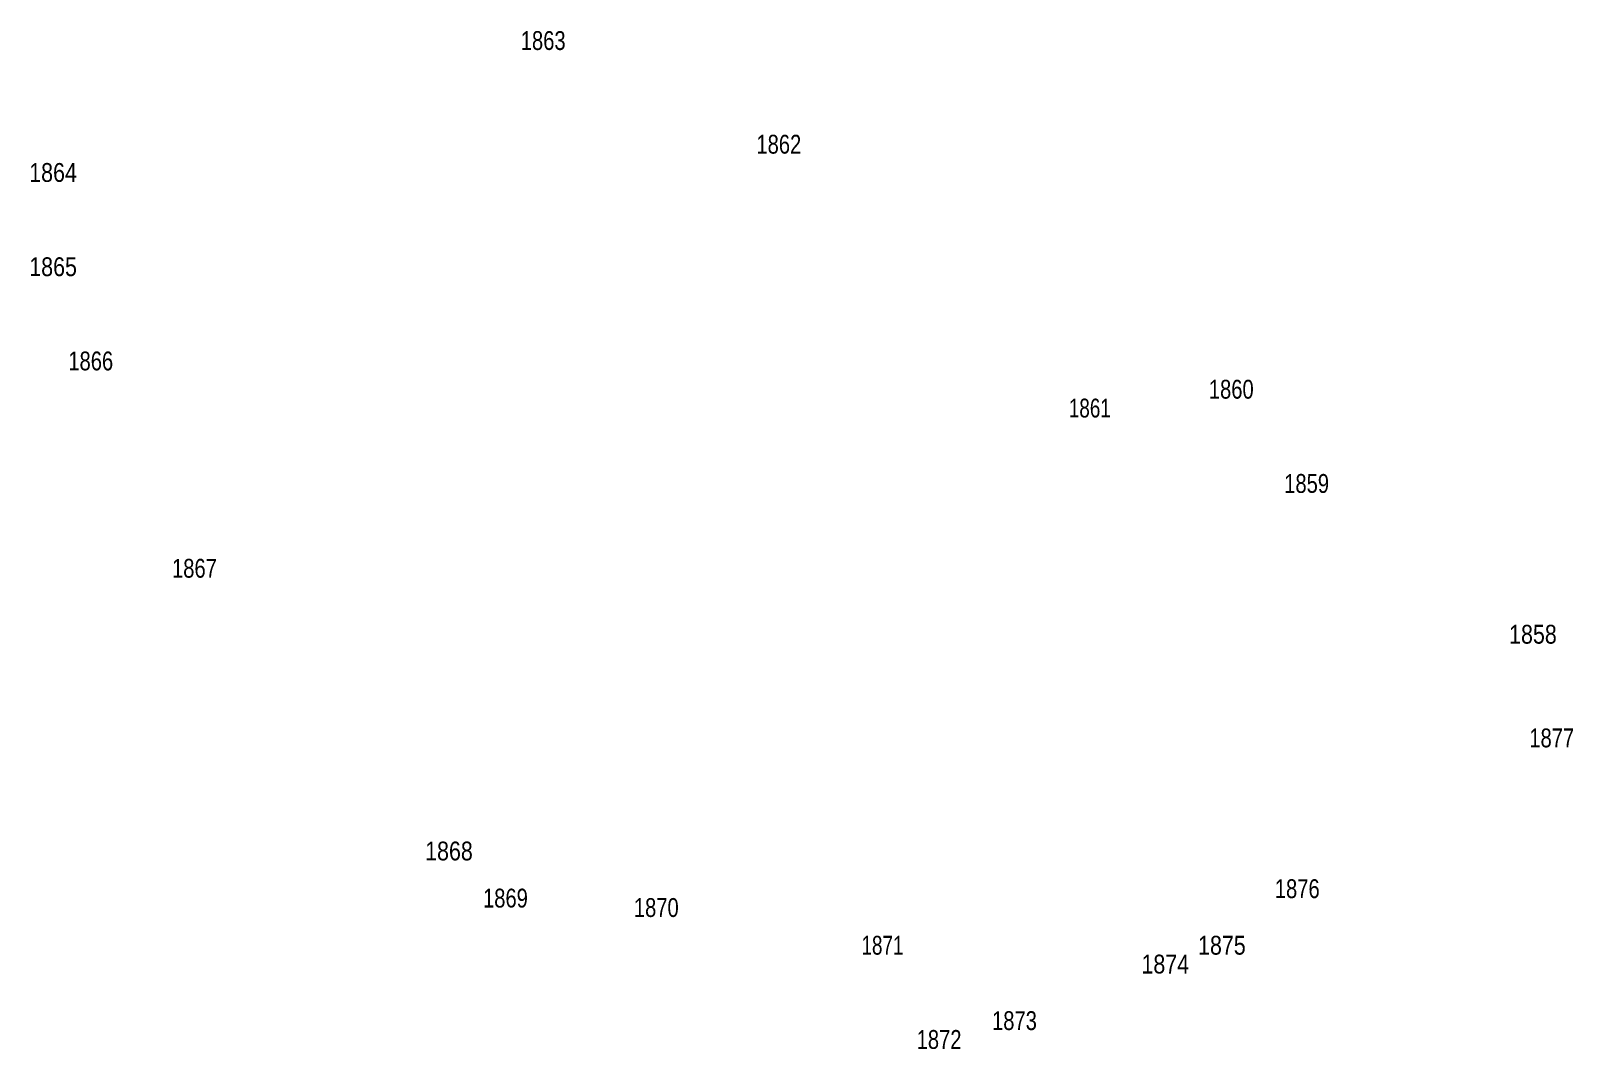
# Model space of a CAD drawing. Header units: metres. Extents: x 552933 to 553813, y 1840124 to 1840779.
# Drawn here: x 552932.6 to 553096.3, y 1840606 to 1840714 of the extents above.
import ezdxf
from ezdxf.enums import TextEntityAlignment as Align

# ---------------------------------------------------------------- set-up
doc = ezdxf.new("R2010")
doc.units = ezdxf.units.M
doc.header["$LTSCALE"] = 0.8
doc.layers.add('12', color=7, linetype='Continuous')

msp = doc.modelspace()

# ---------------------------------------------------------------- texts
at = {"layer": '12'}
for s, width, p in [('1863', 0.8, (552987, 1840712)), ('1862', 0.8, (553012, 1840701)), ('1864', 0.85, (552935, 1840698)), ('1865', 0.85, (552935.005, 1840688)), ('1866', 0.8, (552939, 1840678)), ('1860', 0.8, (553060, 1840675)), ('1861', 0.75, (553044.995, 1840673)), ('1859', 0.8, (553067.995, 1840665)), ('1867', 0.8, (552950, 1840656)), ('1858', 0.85, (553092.005, 1840649)), ('1877', 0.8, (553094, 1840638)), ('1868', 0.85, (552977.005, 1840626)), ('1876', 0.8, (553067, 1840622)), ('1869', 0.8, (552982.995, 1840621)), ('1870', 0.8, (552999, 1840620)), ('1871', 0.75, (553022.995, 1840616)), ('1875', 0.85, (553059.005, 1840616)), ('1874', 0.85, (553053, 1840614)), ('1873', 0.8, (553037, 1840608)), ('1872', 0.8, (553029, 1840606))]:
    msp.add_text(s, height=2, dxfattribs=dict(at, width=width)).set_placement(p, align=Align.CENTER)

doc.saveas('drawing.dxf')
